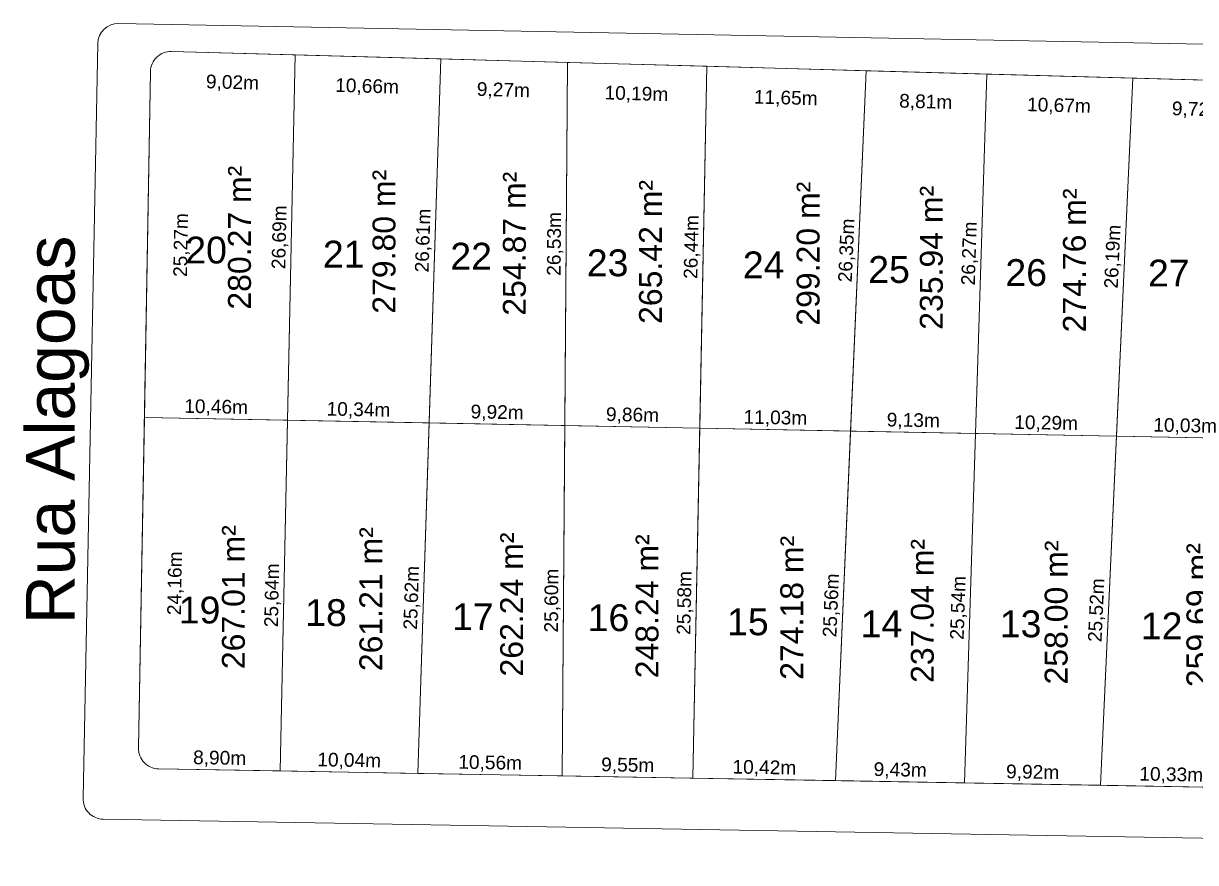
# Model space of a CAD drawing. Header units: metres. Extents: x 3808 to 8215, y 2374 to 6187.
# Drawn here: x 5222.6 to 5308.2, y 5237.2 to 5298.5 of the extents above; entities that cross this region are included whole.
import ezdxf
from ezdxf.enums import TextEntityAlignment as Align

# ---------------------------------------------------------------- set-up
doc = ezdxf.new("R2010")
doc.units = ezdxf.units.M
for name, color, linetype in [('Areas Lotes', 1, 'Continuous'), ('Calçada', 8, 'Continuous'), ('COTAS', 7, 'Continuous'), ('Lote', 7, 'Continuous'), ('Nome das Ruas', 7, 'Continuous'), ('Nº Lote', 7, 'Continuous'), ('quadras', 7, 'Continuous')]:
    doc.layers.add(name, color=color, linetype=linetype)
doc.styles.add('Arial', font='arial.ttf')
doc.dimstyles.new('Copy(2) of ISO-25', dxfattribs={"dimtxt": 1, "dimasz": 2.5, "dimexe": 1.25, "dimexo": 0.625, "dimgap": 0.2, "dimtad": 1, "dimtoh": 1, "dimlfac": 1, "dimzin": 1, "dimtxsty": 'Arial', "dimblk": 'NONE', "dimcen": 0, "dimse1": 1, "dimse2": 1, "dimsd1": 1, "dimsd2": 1, "dimclrt": 256, "dimaunit": 1, "dimadec": 3, "dimazin": 0, "dimtfac": 1, "dimtmove": 0, "dimatfit": 3, "dimldrblk": 'NONE', "dimfxl": 1, "dimtolj": 1, "dimtzin": 0, "dimarcsym": 0})

# ---------------------------------------------------------------- blocks, each defined once
blk = doc.blocks.new('*D5742')
at = {"layer": 'Defpoints', "color": 0, "linetype": 'Continuous', "transparency": 16777216}
for p in [(5301.294, 5242.866), (5301.294, 5242.866), (5311.624, 5242.686)]:
    blk.add_point(p, dxfattribs=at)
at = {"layer": 'COTAS', "linetype": 'Continuous', "lineweight": 5, "transparency": 16777216, "insert": (5306.473, 5243.577), "char_height": 1, "attachment_point": 5, "rotation": 359.00363, "style": 'Arial'}
blk.add_mtext('\\A1;10,33m', dxfattribs=at)
blk = doc.blocks.new('_None')
blk = doc.blocks.new('*D5743')
at = {"layer": 'Defpoints', "color": 0, "linetype": 'Continuous', "transparency": 16777216}
for p in [(5291.371, 5243.039), (5291.371, 5243.039), (5301.294, 5242.866)]:
    blk.add_point(p, dxfattribs=at)
at = {"layer": 'COTAS', "linetype": 'Continuous', "lineweight": 5, "transparency": 16777216, "insert": (5296.346, 5243.753), "char_height": 1, "attachment_point": 5, "rotation": 359.00363, "style": 'Arial'}
blk.add_mtext('\\A1;9,92m', dxfattribs=at)
blk = doc.blocks.new('*D5744')
at = {"layer": 'Defpoints', "color": 0, "linetype": 'Continuous', "transparency": 16777216}
for p in [(5281.94, 5243.203), (5281.94, 5243.203), (5291.371, 5243.039)]:
    blk.add_point(p, dxfattribs=at)
at = {"layer": 'COTAS', "linetype": 'Continuous', "lineweight": 5, "transparency": 16777216, "insert": (5286.669, 5243.922), "char_height": 1, "attachment_point": 5, "rotation": 359.00363, "style": 'Arial'}
blk.add_mtext('\\A1;9,43m', dxfattribs=at)
blk = doc.blocks.new('*D5745')
at = {"layer": 'Defpoints', "color": 0, "linetype": 'Continuous', "transparency": 16777216}
for p in [(5271.518, 5243.384), (5271.518, 5243.384), (5281.94, 5243.203)]:
    blk.add_point(p, dxfattribs=at)
at = {"layer": 'COTAS', "linetype": 'Continuous', "lineweight": 5, "transparency": 16777216, "insert": (5276.743, 5244.094), "char_height": 1, "attachment_point": 5, "rotation": 359.00363, "style": 'Arial'}
blk.add_mtext('\\A1;10,42m', dxfattribs=at)
blk = doc.blocks.new('*D5746')
at = {"layer": 'Defpoints', "color": 0, "linetype": 'Continuous', "transparency": 16777216}
for p in [(5261.974, 5243.55), (5261.974, 5243.55), (5271.518, 5243.384)]:
    blk.add_point(p, dxfattribs=at)
at = {"layer": 'COTAS', "linetype": 'Continuous', "lineweight": 5, "transparency": 16777216, "insert": (5266.76, 5244.268), "char_height": 1, "attachment_point": 5, "rotation": 359.00363, "style": 'Arial'}
blk.add_mtext('\\A1;9,55m', dxfattribs=at)
blk = doc.blocks.new('*D5747')
at = {"layer": 'Defpoints', "color": 0, "linetype": 'Continuous', "transparency": 16777216}
for p in [(5251.417, 5243.734), (5251.417, 5243.734), (5261.974, 5243.55)]:
    blk.add_point(p, dxfattribs=at)
at = {"layer": 'COTAS', "linetype": 'Continuous', "lineweight": 5, "transparency": 16777216, "insert": (5256.709, 5244.443), "char_height": 1, "attachment_point": 5, "rotation": 359.00363, "style": 'Arial'}
blk.add_mtext('\\A1;10,56m', dxfattribs=at)
blk = doc.blocks.new('*D5748')
at = {"layer": 'Defpoints', "color": 0, "linetype": 'Continuous', "transparency": 16777216}
for p in [(5241.375, 5243.908), (5241.375, 5243.908), (5251.417, 5243.734)]:
    blk.add_point(p, dxfattribs=at)
at = {"layer": 'COTAS', "linetype": 'Continuous', "lineweight": 5, "transparency": 16777216, "insert": (5246.41, 5244.622), "char_height": 1, "attachment_point": 5, "rotation": 359.00363, "style": 'Arial'}
blk.add_mtext('\\A1;10,04m', dxfattribs=at)
blk = doc.blocks.new('*D5749')
at = {"layer": 'Defpoints', "color": 0, "linetype": 'Continuous', "transparency": 16777216}
for p in [(5232.481, 5244.063), (5232.481, 5244.063), (5241.375, 5243.908)]:
    blk.add_point(p, dxfattribs=at)
at = {"layer": 'COTAS', "linetype": 'Continuous', "lineweight": 5, "transparency": 16777216, "insert": (5236.942, 5244.786), "char_height": 1, "attachment_point": 5, "rotation": 359.00363, "style": 'Arial'}
blk.add_mtext('\\A1;8,90m', dxfattribs=at)
blk = doc.blocks.new('*D5750')
at = {"layer": 'Defpoints', "color": 0, "linetype": 'Continuous', "transparency": 16777216}
for p in [(5231.439, 5269.741), (5234.76, 5269.682), (5231.007, 5245.589)]:
    blk.add_point(p, dxfattribs=at)
at = {"layer": 'COTAS', "linetype": 'Continuous', "lineweight": 5, "transparency": 16777216, "insert": (5233.743, 5257.62), "char_height": 1, "attachment_point": 5, "rotation": 88.97572, "style": 'Arial'}
blk.add_mtext('\\A1;24,16m', dxfattribs=at)
blk = doc.blocks.new('*D5751')
at = {"layer": 'Defpoints', "color": 0, "linetype": 'Continuous', "transparency": 16777216}
for p in [(5231.89, 5295.005), (5235.212, 5294.945), (5231.439, 5269.741)]:
    blk.add_point(p, dxfattribs=at)
at = {"layer": 'COTAS', "linetype": 'Continuous', "lineweight": 5, "transparency": 16777216, "insert": (5234.185, 5282.328), "char_height": 1, "attachment_point": 5, "rotation": 88.97572, "style": 'Arial'}
blk.add_mtext('\\A1;25,27m', dxfattribs=at)
blk = doc.blocks.new('*D5752')
at = {"layer": 'Defpoints', "color": 0, "linetype": 'Continuous', "transparency": 16777216}
for p in [(5233.432, 5296.477), (5242.45, 5296.226), (5242.366, 5293.214)]:
    blk.add_point(p, dxfattribs=at)
at = {"layer": 'COTAS', "linetype": 'Continuous', "lineweight": 5, "transparency": 16777216, "insert": (5237.879, 5294.14), "char_height": 1, "attachment_point": 5, "rotation": 358.40507, "style": 'Arial'}
blk.add_mtext('\\A1;9,02m', dxfattribs=at)
blk = doc.blocks.new('*D5753')
at = {"layer": 'Defpoints', "color": 0, "linetype": 'Continuous', "transparency": 16777216}
for p in [(5242.45, 5296.226), (5253.101, 5295.93), (5253.018, 5292.917)]:
    blk.add_point(p, dxfattribs=at)
at = {"layer": 'COTAS', "linetype": 'Continuous', "lineweight": 5, "transparency": 16777216, "insert": (5247.714, 5293.866), "char_height": 1, "attachment_point": 5, "rotation": 358.40507, "style": 'Arial'}
blk.add_mtext('\\A1;10,66m', dxfattribs=at)
blk = doc.blocks.new('*D5754')
at = {"layer": 'Defpoints', "color": 0, "linetype": 'Continuous', "transparency": 16777216}
for p in [(5253.101, 5295.93), (5262.363, 5295.672), (5262.279, 5292.66)]:
    blk.add_point(p, dxfattribs=at)
at = {"layer": 'COTAS', "linetype": 'Continuous', "lineweight": 5, "transparency": 16777216, "insert": (5257.671, 5293.589), "char_height": 1, "attachment_point": 5, "rotation": 358.40507, "style": 'Arial'}
blk.add_mtext('\\A1;9,27m', dxfattribs=at)
blk = doc.blocks.new('*D5755')
at = {"layer": 'Defpoints', "color": 0, "linetype": 'Continuous', "transparency": 16777216}
for p in [(5262.363, 5295.672), (5272.546, 5295.388), (5272.462, 5292.376)]:
    blk.add_point(p, dxfattribs=at)
at = {"layer": 'COTAS', "linetype": 'Continuous', "lineweight": 5, "transparency": 16777216, "insert": (5267.393, 5293.318), "char_height": 1, "attachment_point": 5, "rotation": 358.40507, "style": 'Arial'}
blk.add_mtext('\\A1;10,19m', dxfattribs=at)
blk = doc.blocks.new('*D5756')
at = {"layer": 'Defpoints', "color": 0, "linetype": 'Continuous', "transparency": 16777216}
for p in [(5272.546, 5295.388), (5284.19, 5295.064), (5284.106, 5292.052)]:
    blk.add_point(p, dxfattribs=at)
at = {"layer": 'COTAS', "linetype": 'Continuous', "lineweight": 5, "transparency": 16777216, "insert": (5278.306, 5293.015), "char_height": 1, "attachment_point": 5, "rotation": 358.40507, "style": 'Arial'}
blk.add_mtext('\\A1;11,65m', dxfattribs=at)
blk = doc.blocks.new('*D5757')
at = {"layer": 'Defpoints', "color": 0, "linetype": 'Continuous', "transparency": 16777216}
for p in [(5284.19, 5295.064), (5292.998, 5294.819), (5292.915, 5291.807)]:
    blk.add_point(p, dxfattribs=at)
at = {"layer": 'COTAS', "linetype": 'Continuous', "lineweight": 5, "transparency": 16777216, "insert": (5288.533, 5292.73), "char_height": 1, "attachment_point": 5, "rotation": 358.40507, "style": 'Arial'}
blk.add_mtext('\\A1;8,81m', dxfattribs=at)
blk = doc.blocks.new('*D5758')
at = {"layer": 'Defpoints', "color": 0, "linetype": 'Continuous', "transparency": 16777216}
for p in [(5292.998, 5294.819), (5303.66, 5294.522), (5303.576, 5291.51)]:
    blk.add_point(p, dxfattribs=at)
at = {"layer": 'COTAS', "linetype": 'Continuous', "lineweight": 5, "transparency": 16777216, "insert": (5298.267, 5292.459), "char_height": 1, "attachment_point": 5, "rotation": 358.40507, "style": 'Arial'}
blk.add_mtext('\\A1;10,67m', dxfattribs=at)
blk = doc.blocks.new('*D5759')
at = {"layer": 'Defpoints', "color": 0, "linetype": 'Continuous', "transparency": 16777216}
for p in [(5303.66, 5294.522), (5313.38, 5294.251), (5313.296, 5291.239)]:
    blk.add_point(p, dxfattribs=at)
at = {"layer": 'COTAS', "linetype": 'Continuous', "lineweight": 5, "transparency": 16777216, "insert": (5308.458, 5292.175), "char_height": 1, "attachment_point": 5, "rotation": 358.40507, "style": 'Arial'}
blk.add_mtext('\\A1;9,72m', dxfattribs=at)
blk = doc.blocks.new('*D5788')
at = {"layer": 'Defpoints', "color": 0, "linetype": 'Continuous', "transparency": 16777216}
for p in [(5302.462, 5268.364), (5302.462, 5268.364), (5312.492, 5268.17)]:
    blk.add_point(p, dxfattribs=at)
at = {"layer": 'COTAS', "linetype": 'Continuous', "lineweight": 5, "transparency": 16777216, "insert": (5307.492, 5269.068), "char_height": 1, "attachment_point": 5, "rotation": 358.88938, "style": 'Arial'}
blk.add_mtext('\\A1;10,03m', dxfattribs=at)
blk = doc.blocks.new('*D5789')
at = {"layer": 'Defpoints', "color": 0, "linetype": 'Continuous', "transparency": 16777216}
for p in [(5292.173, 5268.564), (5292.173, 5268.564), (5302.462, 5268.364)]:
    blk.add_point(p, dxfattribs=at)
at = {"layer": 'COTAS', "linetype": 'Continuous', "lineweight": 5, "transparency": 16777216, "insert": (5297.333, 5269.265), "char_height": 1, "attachment_point": 5, "rotation": 358.88938, "style": 'Arial'}
blk.add_mtext('\\A1;10,29m', dxfattribs=at)
blk = doc.blocks.new('*D5790')
at = {"layer": 'Defpoints', "color": 0, "linetype": 'Continuous', "transparency": 16777216}
for p in [(5283.048, 5268.741), (5283.048, 5268.741), (5292.173, 5268.564)]:
    blk.add_point(p, dxfattribs=at)
at = {"layer": 'COTAS', "linetype": 'Continuous', "lineweight": 5, "transparency": 16777216, "insert": (5287.626, 5269.453), "char_height": 1, "attachment_point": 5, "rotation": 358.88938, "style": 'Arial'}
blk.add_mtext('\\A1;9,13m', dxfattribs=at)
blk = doc.blocks.new('*D5791')
at = {"layer": 'Defpoints', "color": 0, "linetype": 'Continuous', "transparency": 16777216}
for p in [(5272.023, 5268.954), (5272.023, 5268.954), (5283.048, 5268.741)]:
    blk.add_point(p, dxfattribs=at)
at = {"layer": 'COTAS', "linetype": 'Continuous', "lineweight": 5, "transparency": 16777216, "insert": (5277.551, 5269.648), "char_height": 1, "attachment_point": 5, "rotation": 358.88938, "style": 'Arial'}
blk.add_mtext('\\A1;11,03m', dxfattribs=at)
blk = doc.blocks.new('*D5792')
at = {"layer": 'Defpoints', "color": 0, "linetype": 'Continuous', "transparency": 16777216}
for p in [(5262.165, 5269.145), (5262.165, 5269.145), (5272.023, 5268.954)]:
    blk.add_point(p, dxfattribs=at)
at = {"layer": 'COTAS', "linetype": 'Continuous', "lineweight": 5, "transparency": 16777216, "insert": (5267.11, 5269.851), "char_height": 1, "attachment_point": 5, "rotation": 358.88938, "style": 'Arial'}
blk.add_mtext('\\A1;9,86m', dxfattribs=at)
blk = doc.blocks.new('*D5793')
at = {"layer": 'Defpoints', "color": 0, "linetype": 'Continuous', "transparency": 16777216}
for p in [(5252.243, 5269.338), (5252.243, 5269.338), (5262.165, 5269.145)]:
    blk.add_point(p, dxfattribs=at)
at = {"layer": 'COTAS', "linetype": 'Continuous', "lineweight": 5, "transparency": 16777216, "insert": (5257.22, 5270.042), "char_height": 1, "attachment_point": 5, "rotation": 358.88938, "style": 'Arial'}
blk.add_mtext('\\A1;9,92m', dxfattribs=at)
blk = doc.blocks.new('*D5794')
at = {"layer": 'Defpoints', "color": 0, "linetype": 'Continuous', "transparency": 16777216}
for p in [(5241.902, 5269.538), (5241.902, 5269.538), (5252.243, 5269.338)]:
    blk.add_point(p, dxfattribs=at)
at = {"layer": 'COTAS', "linetype": 'Continuous', "lineweight": 5, "transparency": 16777216, "insert": (5247.088, 5270.239), "char_height": 1, "attachment_point": 5, "rotation": 358.88938, "style": 'Arial'}
blk.add_mtext('\\A1;10,34m', dxfattribs=at)
blk = doc.blocks.new('*D5795')
at = {"layer": 'Defpoints', "color": 0, "linetype": 'Continuous', "transparency": 16777216}
for p in [(5231.439, 5269.741), (5231.439, 5269.741), (5241.902, 5269.538)]:
    blk.add_point(p, dxfattribs=at)
at = {"layer": 'COTAS', "linetype": 'Continuous', "lineweight": 5, "transparency": 16777216, "insert": (5236.686, 5270.44), "char_height": 1, "attachment_point": 5, "rotation": 358.88938, "style": 'Arial'}
blk.add_mtext('\\A1;10,46m', dxfattribs=at)
blk = doc.blocks.new('*D5796')
at = {"layer": 'Defpoints', "color": 0, "linetype": 'Continuous', "transparency": 16777216}
for p in [(5242.45, 5296.226), (5242.45, 5296.226), (5241.902, 5269.538)]:
    blk.add_point(p, dxfattribs=at)
at = {"layer": 'COTAS', "linetype": 'Continuous', "lineweight": 5, "transparency": 16777216, "insert": (5241.375, 5282.899), "char_height": 1, "attachment_point": 5, "rotation": 88.8227, "style": 'Arial'}
blk.add_mtext('\\A1;26,69m', dxfattribs=at)
blk = doc.blocks.new('*D5797')
at = {"layer": 'Defpoints', "color": 0, "linetype": 'Continuous', "transparency": 16777216}
for p in [(5253.101, 5295.93), (5253.101, 5295.93), (5252.243, 5269.338)]:
    blk.add_point(p, dxfattribs=at)
at = {"layer": 'COTAS', "linetype": 'Continuous', "lineweight": 5, "transparency": 16777216, "insert": (5251.872, 5282.659), "char_height": 1, "attachment_point": 5, "rotation": 88.15114, "style": 'Arial'}
blk.add_mtext('\\A1;26,61m', dxfattribs=at)
blk = doc.blocks.new('*D5798')
at = {"layer": 'Defpoints', "color": 0, "linetype": 'Continuous', "transparency": 16777216}
for p in [(5262.363, 5295.672), (5262.363, 5295.672), (5262.165, 5269.145)]:
    blk.add_point(p, dxfattribs=at)
at = {"layer": 'COTAS', "linetype": 'Continuous', "lineweight": 5, "transparency": 16777216, "insert": (5261.463, 5282.414), "char_height": 1, "attachment_point": 5, "rotation": 89.57228, "style": 'Arial'}
blk.add_mtext('\\A1;26,53m', dxfattribs=at)
blk = doc.blocks.new('*D5799')
at = {"layer": 'Defpoints', "color": 0, "linetype": 'Continuous', "transparency": 16777216}
for p in [(5272.546, 5295.388), (5272.023, 5268.954), (5272.023, 5268.954)]:
    blk.add_point(p, dxfattribs=at)
at = {"layer": 'COTAS', "linetype": 'Continuous', "lineweight": 5, "transparency": 16777216, "insert": (5271.484, 5282.187), "char_height": 1, "attachment_point": 5, "rotation": 88.86758, "style": 'Arial'}
blk.add_mtext('\\A1;26,44m', dxfattribs=at)
blk = doc.blocks.new('*D5800')
at = {"layer": 'Defpoints', "color": 0, "linetype": 'Continuous', "transparency": 16777216}
for p in [(5284.19, 5295.064), (5283.048, 5268.741), (5283.048, 5268.741)]:
    blk.add_point(p, dxfattribs=at)
at = {"layer": 'COTAS', "linetype": 'Continuous', "lineweight": 5, "transparency": 16777216, "insert": (5282.819, 5281.937), "char_height": 1, "attachment_point": 5, "rotation": 87.51571, "style": 'Arial'}
blk.add_mtext('\\A1;26,35m', dxfattribs=at)
blk = doc.blocks.new('*D5801')
at = {"layer": 'Defpoints', "color": 0, "linetype": 'Continuous', "transparency": 16777216}
for p in [(5292.998, 5294.819), (5292.173, 5268.564), (5292.173, 5268.564)]:
    blk.add_point(p, dxfattribs=at)
at = {"layer": 'COTAS', "linetype": 'Continuous', "lineweight": 5, "transparency": 16777216, "insert": (5291.785, 5281.716), "char_height": 1, "attachment_point": 5, "rotation": 88.19944, "style": 'Arial'}
blk.add_mtext('\\A1;26,27m', dxfattribs=at)
blk = doc.blocks.new('*D5802')
at = {"layer": 'Defpoints', "color": 0, "linetype": 'Continuous', "transparency": 16777216}
for p in [(5303.66, 5294.522), (5302.462, 5268.364), (5302.462, 5268.364)]:
    blk.add_point(p, dxfattribs=at)
at = {"layer": 'COTAS', "linetype": 'Continuous', "lineweight": 5, "transparency": 16777216, "insert": (5302.261, 5281.48), "char_height": 1, "attachment_point": 5, "rotation": 87.37773, "style": 'Arial'}
blk.add_mtext('\\A1;26,19m', dxfattribs=at)
blk = doc.blocks.new('*D5809')
at = {"layer": 'Defpoints', "color": 0, "linetype": 'Continuous', "transparency": 16777216}
for p in [(5241.902, 5269.538), (5241.375, 5243.908), (5241.375, 5243.908)]:
    blk.add_point(p, dxfattribs=at)
at = {"layer": 'COTAS', "linetype": 'Continuous', "lineweight": 5, "transparency": 16777216, "insert": (5240.837, 5256.74), "char_height": 1, "attachment_point": 5, "rotation": 88.8227, "style": 'Arial'}
blk.add_mtext('\\A1;25,64m', dxfattribs=at)
blk = doc.blocks.new('*D5810')
at = {"layer": 'Defpoints', "color": 0, "linetype": 'Continuous', "transparency": 16777216}
for p in [(5252.243, 5269.338), (5251.417, 5243.734), (5251.417, 5243.734)]:
    blk.add_point(p, dxfattribs=at)
at = {"layer": 'COTAS', "linetype": 'Continuous', "lineweight": 5, "transparency": 16777216, "insert": (5251.029, 5256.561), "char_height": 1, "attachment_point": 5, "rotation": 88.15114, "style": 'Arial'}
blk.add_mtext('\\A1;25,62m', dxfattribs=at)
blk = doc.blocks.new('*D5811')
at = {"layer": 'Defpoints', "color": 0, "linetype": 'Continuous', "transparency": 16777216}
for p in [(5262.165, 5269.145), (5261.974, 5243.55), (5261.974, 5243.55)]:
    blk.add_point(p, dxfattribs=at)
at = {"layer": 'COTAS', "linetype": 'Continuous', "lineweight": 5, "transparency": 16777216, "insert": (5261.269, 5256.354), "char_height": 1, "attachment_point": 5, "rotation": 89.57228, "style": 'Arial'}
blk.add_mtext('\\A1;25,60m', dxfattribs=at)
blk = doc.blocks.new('*D5812')
at = {"layer": 'Defpoints', "color": 0, "linetype": 'Continuous', "transparency": 16777216}
for p in [(5272.023, 5268.954), (5271.518, 5243.384), (5271.518, 5243.384)]:
    blk.add_point(p, dxfattribs=at)
at = {"layer": 'COTAS', "linetype": 'Continuous', "lineweight": 5, "transparency": 16777216, "insert": (5270.97, 5256.185), "char_height": 1, "attachment_point": 5, "rotation": 88.86758, "style": 'Arial'}
blk.add_mtext('\\A1;25,58m', dxfattribs=at)
blk = doc.blocks.new('*D5813')
at = {"layer": 'Defpoints', "color": 0, "linetype": 'Continuous', "transparency": 16777216}
for p in [(5283.048, 5268.741), (5281.94, 5243.203), (5281.94, 5243.203)]:
    blk.add_point(p, dxfattribs=at)
at = {"layer": 'COTAS', "linetype": 'Continuous', "lineweight": 5, "transparency": 16777216, "insert": (5281.694, 5256.006), "char_height": 1, "attachment_point": 5, "rotation": 87.51571, "style": 'Arial'}
blk.add_mtext('\\A1;25,56m', dxfattribs=at)
blk = doc.blocks.new('*D5814')
at = {"layer": 'Defpoints', "color": 0, "linetype": 'Continuous', "transparency": 16777216}
for p in [(5292.173, 5268.564), (5291.371, 5243.039), (5291.371, 5243.039)]:
    blk.add_point(p, dxfattribs=at)
at = {"layer": 'COTAS', "linetype": 'Continuous', "lineweight": 5, "transparency": 16777216, "insert": (5290.971, 5255.826), "char_height": 1, "attachment_point": 5, "rotation": 88.19944, "style": 'Arial'}
blk.add_mtext('\\A1;25,54m', dxfattribs=at)
blk = doc.blocks.new('*D5815')
at = {"layer": 'Defpoints', "color": 0, "linetype": 'Continuous', "transparency": 16777216}
for p in [(5302.462, 5268.364), (5301.294, 5242.866), (5301.294, 5242.866)]:
    blk.add_point(p, dxfattribs=at)
at = {"layer": 'COTAS', "linetype": 'Continuous', "lineweight": 5, "transparency": 16777216, "insert": (5301.078, 5255.652), "char_height": 1, "attachment_point": 5, "rotation": 87.37773, "style": 'Arial'}
blk.add_mtext('\\A1;25,52m', dxfattribs=at)

msp = doc.modelspace()

# ---------------------------------------------------------------- linework, layer by layer
at = {"layer": 'Calçada', "linetype": 'Continuous', "lineweight": 5}
for p, q in [((5413.183, 5294.991), (5229.568, 5298.519)), ((5228.039, 5297.048), (5226.962, 5241.913)), ((5412.051, 5237.219), (5228.436, 5240.384))]:
    msp.add_line(p, q, dxfattribs=at)
for centre, start, end in [((5229.539, 5297.019), 88.89945, 178.88114), ((5228.462, 5241.884), 178.88114, 269.01241)]:
    msp.add_arc(centre, 1.5, start, end, dxfattribs=at)
at = {"layer": 'Lote', "lineweight": 5}
for p, q in [((5241.375, 5243.908), (5242.45, 5296.226)), ((5253.101, 5295.93), (5251.417, 5243.734)), ((5261.974, 5243.55), (5262.363, 5295.672)), ((5272.546, 5295.388), (5271.518, 5243.384)), ((5284.19, 5295.064), (5281.94, 5243.203)), ((5291.371, 5243.039), (5292.998, 5294.819)), ((5303.66, 5294.522), (5301.294, 5242.866)), ((5318.905, 5268.045), (5231.439, 5269.741))]:
    msp.add_line(p, q, dxfattribs=at)
at = {"layer": 'Lote', "linetype": 'Continuous', "lineweight": 5, "flags": 128}
for points in [[(5241.902, 5269.538), (5242.45, 5296.226), (5233.432, 5296.477, 0.417134), (5231.89, 5295.005), (5231.439, 5269.741)], [(5231.439, 5269.741), (5231.007, 5245.589, 0.414356), (5232.481, 5244.063), (5241.375, 5243.908), (5241.902, 5269.538)]]:
    msp.add_lwpolyline(points, format="xyb", close=True, dxfattribs=at)
for points in [[(5253.101, 5295.93), (5242.45, 5296.226), (5241.902, 5269.538), (5252.243, 5269.338)], [(5262.165, 5269.145), (5262.363, 5295.672), (5253.101, 5295.93), (5252.243, 5269.338)], [(5272.023, 5268.954), (5272.546, 5295.388), (5262.363, 5295.672), (5262.165, 5269.145)], [(5284.19, 5295.064), (5272.546, 5295.388), (5272.023, 5268.954), (5283.048, 5268.741)], [(5283.048, 5268.741), (5292.173, 5268.564), (5292.998, 5294.819), (5284.19, 5295.064)], [(5302.462, 5268.364), (5303.66, 5294.522), (5292.998, 5294.819), (5292.173, 5268.564)], [(5312.492, 5268.17), (5313.38, 5294.251), (5303.66, 5294.522), (5302.462, 5268.364)], [(5241.375, 5243.908), (5251.417, 5243.734), (5252.243, 5269.338), (5241.902, 5269.538)], [(5262.165, 5269.145), (5252.243, 5269.338), (5251.417, 5243.734), (5261.974, 5243.55)], [(5261.974, 5243.55), (5271.518, 5243.384), (5272.023, 5268.954), (5262.165, 5269.145)], [(5271.518, 5243.384), (5281.94, 5243.203), (5283.048, 5268.741), (5272.023, 5268.954)], [(5292.173, 5268.564), (5283.048, 5268.741), (5281.94, 5243.203), (5291.371, 5243.039)], [(5291.371, 5243.039), (5301.294, 5242.866), (5302.462, 5268.364), (5292.173, 5268.564)], [(5301.294, 5242.866), (5311.624, 5242.686), (5312.492, 5268.17), (5302.462, 5268.364)]]:
    msp.add_lwpolyline(points, close=True, dxfattribs=at)
at = {"layer": 'quadras', "lineweight": 5}
for p, q in [((5233.432, 5296.477), (5411.454, 5291.52)), ((5231.007, 5245.589), (5231.89, 5295.005)), ((5410.91, 5240.96), (5232.481, 5244.063))]:
    msp.add_line(p, q, dxfattribs=at)
for centre, start, end in [((5233.39, 5294.978), 88.40507, 178.97572), ((5232.507, 5245.563), 178.97572, 269.00363)]:
    msp.add_arc(centre, 1.5, start, end, dxfattribs=at)

# ---------------------------------------------------------------- texts
at = {"layer": 'Areas Lotes', "lineweight": 5, "style": 'Arial'}
for s, p in [('280.27 m²', (5239.227, 5277.609)), ('279.80 m²', (5249.784, 5277.311)), ('254.87 m²', (5259.312, 5277.168)), ('265.42 m²', (5269.257, 5276.565)), ('299.20 m²', (5280.775, 5276.438)), ('235.94 m²', (5289.778, 5276.14)), ('274.76 m²', (5300.233, 5275.946)), ('267.01 m²', (5238.782, 5251.347)), ('261.21 m²', (5248.827, 5251.201)), ('262.24 m²', (5259.112, 5250.81)), ('248.24 m²', (5269.006, 5250.68)), ('274.18 m²', (5279.584, 5250.569)), ('237.04 m²', (5289.12, 5250.34)), ('258.00 m²', (5298.899, 5250.225)), ('259.69 m²', (5309.256, 5250.029))]:
    msp.add_text(s, height=1.6726, rotation=90, dxfattribs=at).set_placement(p)
at = {"layer": 'Nome das Ruas', "lineweight": 5, "style": 'Arial'}
msp.add_text('Rua Alagoas', height=3.55, rotation=90, dxfattribs=at).set_placement((5226.345, 5254.625, 165.916))
at = {"layer": 'Nº Lote', "linetype": 'Continuous', "lineweight": 5, "style": 'Arial'}
for s, p in [('20', (5235.951, 5280.984)), ('21', (5246.009, 5280.685)), ('22', (5255.319, 5280.536)), ('23', (5265.289, 5280.049)), ('24', (5276.693, 5279.9)), ('25', (5285.854, 5279.564)), ('26', (5295.875, 5279.339)), ('27', (5306.295, 5279.302)), ('19', (5235.477, 5254.685)), ('18', (5244.713, 5254.498)), ('17', (5255.444, 5254.199)), ('16', (5265.352, 5254.125)), ('15', (5275.539, 5253.825)), ('14', (5285.297, 5253.675)), ('13', (5295.468, 5253.675)), ('12', (5305.77, 5253.526))]:
    msp.add_text(s, height=1.96, dxfattribs=at).set_placement(p, align=Align.CENTER)

# ---------------------------------------------------------------- dimensions: what is measured, and where the dimension line sits
at = {"layer": 'COTAS', "linetype": 'Continuous', "lineweight": 5}
for p1, p2, distance, picture, middle in [((5233.432, 5296.477), (5242.45, 5296.226), -3.013, '*D5752', (5237.879, 5294.14)), ((5241.902, 5269.538), (5242.45, 5296.226), 0, '*D5796', (5241.375, 5282.899)), ((5252.243, 5269.338), (5253.101, 5295.93), 0, '*D5797', (5251.872, 5282.659)), ((5262.165, 5269.145), (5262.363, 5295.672), 0, '*D5798', (5261.463, 5282.414)), ((5272.546, 5295.388), (5272.023, 5268.954), 0, '*D5799', (5271.484, 5282.187)), ((5284.19, 5295.064), (5283.048, 5268.741), 0, '*D5800', (5282.819, 5281.937)), ((5292.998, 5294.819), (5292.173, 5268.564), 0, '*D5801', (5291.785, 5281.716)), ((5303.66, 5294.522), (5302.462, 5268.364), 0, '*D5802', (5302.261, 5281.48)), ((5231.007, 5245.589), (5231.439, 5269.741), -3.322, '*D5750', (5233.743, 5257.62)), ((5241.902, 5269.538), (5241.375, 5243.908), 0, '*D5809', (5240.837, 5256.74)), ((5252.243, 5269.338), (5251.417, 5243.734), 0, '*D5810', (5251.029, 5256.561)), ((5262.165, 5269.145), (5261.974, 5243.55), 0, '*D5811', (5261.269, 5256.354)), ((5272.0234, 5268.9543), (5271.518, 5243.384), 0, '*D5812', (5270.9699, 5256.1849)), ((5283.048, 5268.741), (5281.94, 5243.203), 0, '*D5813', (5281.694, 5256.006)), ((5292.173, 5268.564), (5291.371, 5243.039), 0, '*D5814', (5290.971, 5255.826)), ((5302.462, 5268.364), (5301.294, 5242.866), 0, '*D5815', (5301.078, 5255.652))]:
    dim = msp.add_aligned_dim(p1=p1, p2=p2, distance=distance, dimstyle='Copy(2) of ISO-25', override={"dimpost": 'm'}, dxfattribs=at)
    dim.commit()
    dim.dimension.update_dxf_attribs({"geometry": picture, "text_midpoint": middle})
for base, p1, p2, angle, picture, middle in [((5253.018, 5292.917), (5242.45, 5296.226), (5253.101, 5295.93), 178.40507, '*D5753', (5247.714, 5293.866)), ((5262.279, 5292.66), (5253.101, 5295.93), (5262.363, 5295.672), 178.40507, '*D5754', (5257.671, 5293.589)), ((5272.462, 5292.376), (5262.363, 5295.672), (5272.546, 5295.388), 178.40507, '*D5755', (5267.393, 5293.318)), ((5284.106, 5292.052), (5272.546, 5295.388), (5284.19, 5295.064), 178.40507, '*D5756', (5278.306, 5293.015)), ((5235.212, 5294.945), (5231.439, 5269.741), (5231.89, 5295.005), 268.97572, '*D5751', (5234.185, 5282.328)), ((5292.915, 5291.807), (5284.19, 5295.064), (5292.998, 5294.819), 178.40507, '*D5757', (5288.533, 5292.73)), ((5303.576, 5291.51), (5292.998, 5294.819), (5303.66, 5294.522), 178.40507, '*D5758', (5298.267, 5292.459)), ((5313.296, 5291.239), (5303.66, 5294.522), (5313.38, 5294.251), 178.40507, '*D5759', (5308.458, 5292.175)), ((5231.439, 5269.741), (5241.902, 5269.538), (5231.439, 5269.741), 358.88938, '*D5795', (5236.686, 5270.44)), ((5241.902, 5269.538), (5252.243, 5269.338), (5241.902, 5269.538), 358.88938, '*D5794', (5247.088, 5270.239)), ((5252.243, 5269.338), (5262.165, 5269.145), (5252.243, 5269.338), 358.88938, '*D5793', (5257.22, 5270.042)), ((5262.165, 5269.145), (5272.023, 5268.954), (5262.165, 5269.145), 358.88938, '*D5792', (5267.11, 5269.851)), ((5272.023, 5268.954), (5283.048, 5268.741), (5272.023, 5268.954), 358.88938, '*D5791', (5277.551, 5269.648)), ((5283.048, 5268.741), (5292.173, 5268.564), (5283.048, 5268.741), 358.88938, '*D5790', (5287.626, 5269.453)), ((5292.173, 5268.564), (5302.462, 5268.364), (5292.173, 5268.564), 358.88938, '*D5789', (5297.333, 5269.265)), ((5302.462, 5268.364), (5312.492, 5268.17), (5302.462, 5268.364), 358.88938, '*D5788', (5307.492, 5269.068)), ((5232.481, 5244.063), (5241.375, 5243.908), (5232.481, 5244.063), 359.00363, '*D5749', (5236.942, 5244.786)), ((5241.375, 5243.908), (5251.417, 5243.734), (5241.375, 5243.908), 359.00363, '*D5748', (5246.41, 5244.622)), ((5251.417, 5243.734), (5261.974, 5243.55), (5251.417, 5243.734), 359.00363, '*D5747', (5256.709, 5244.443)), ((5261.974, 5243.55), (5271.518, 5243.384), (5261.974, 5243.55), 359.00363, '*D5746', (5266.76, 5244.268)), ((5271.518, 5243.384), (5281.94, 5243.203), (5271.518, 5243.384), 359.00363, '*D5745', (5276.743, 5244.094)), ((5281.94, 5243.203), (5291.371, 5243.039), (5281.94, 5243.203), 359.00363, '*D5744', (5286.669, 5243.922)), ((5291.371, 5243.039), (5301.294, 5242.866), (5291.371, 5243.039), 359.00363, '*D5743', (5296.346, 5243.753)), ((5301.294, 5242.866), (5311.624, 5242.686), (5301.294, 5242.866), 359.00363, '*D5742', (5306.473, 5243.577))]:
    dim = msp.add_linear_dim(base=base, p1=p1, p2=p2, angle=angle, dimstyle='Copy(2) of ISO-25', override={"dimpost": 'm', "dimtmove": 1}, dxfattribs=at)
    dim.commit()
    dim.dimension.update_dxf_attribs({"geometry": picture, "text_midpoint": middle})

doc.saveas('drawing.dxf')
